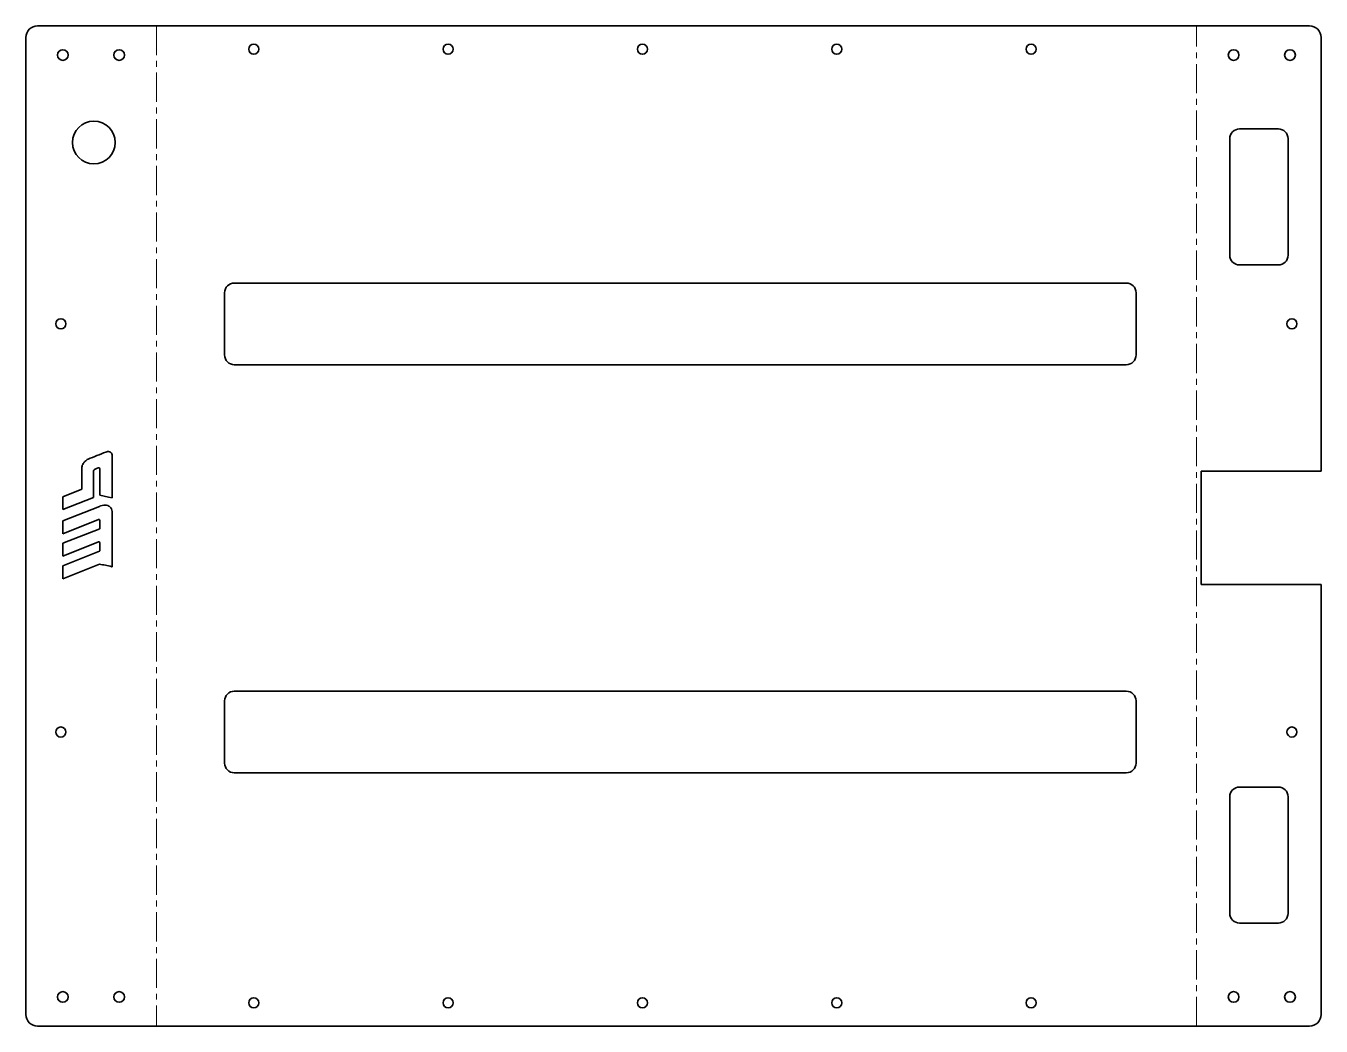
# Model space of a CAD drawing. Extents: x -6 to 660, y -515 to 0.
import ezdxf

# ---------------------------------------------------------------- set-up
doc = ezdxf.new("R2010")
doc.units = 0
doc.linetypes.add('AXES', pattern=[24, 15, -3, 3, -3])

msp = doc.modelspace()

# ---------------------------------------------------------------- linework, layer by layer
at = {"color": 7, "lineweight": 35}
for p, q in [((654.490258, 0), (0, 0)), ((-6, -508.6), (-6, -6)), ((660.490258, -6), (660.490258, -229.15)), ((618.490258, -53), (638.490258, -53)), ((613.490258, -58), (613.490258, -118)), ((643.490258, -58), (643.490258, -118)), ((618.490258, -123), (638.490258, -123)), ((101.245129, -132.3), (560.245129, -132.3)), ((96.245129, -137.3), (96.245129, -169.3)), ((565.245129, -169.3), (565.245129, -137.3)), ((560.245129, -174.3), (101.245129, -174.3)), ((38.436039, -242.797543), (38.436039, -221.228268)), ((598.72349, -229.15), (598.72349, -287.45)), ((598.72349, -229.15), (660.490258, -229.15)), ((13.017827, -254.687374), (31.843312, -247.218142)), ((38.436039, -250.571651), (38.436039, -278.31451)), ((13.017827, -266.196041), (31.957646, -258.688717)), ((13.017827, -277.742855), (31.843327, -270.273617)), ((13.017827, -284.4118), (31.843088, -276.866486)), ((660.490258, -287.45), (598.72349, -287.45)), ((660.490258, -287.45), (660.490258, -508.6)), ((560.245129, -342.3), (101.245129, -342.3)), ((96.245129, -379.3), (96.245129, -347.3)), ((565.245129, -347.3), (565.245129, -379.3)), ((101.245129, -384.3), (560.245129, -384.3)), ((618.490258, -391.6), (638.490258, -391.6)), ((613.490258, -396.6), (613.490258, -456.6)), ((643.490258, -396.6), (643.490258, -456.6)), ((618.490258, -461.6), (638.490258, -461.6)), ((0, -514.6), (654.490258, -514.6))]:
    msp.add_line(p, q, dxfattribs=at)
at = {"color": 1, "linetype": 'AXES', "lineweight": 13}
for p, q in [((61.122564, 0), (61.122564, -514.6)), ((596.367693, -514.6), (596.367693, 0))]:
    msp.add_line(p, q, dxfattribs=at)
at = {"color": 7, "lineweight": 35, "ltscale": 0.012288}
msp.add_line((35.587773, -219.132015), (35.120414, -219.284192), dxfattribs=at)
at = {"color": 7, "lineweight": 35, "ltscale": 0.011678}
msp.add_line((36.046696, -219.044918), (35.587773, -219.132015), dxfattribs=at)
at = {"color": 7, "lineweight": 35, "ltscale": 0.012566}
msp.add_line((36.549229, -219.035152), (36.046696, -219.044918), dxfattribs=at)
at = {"color": 7, "lineweight": 35, "ltscale": 0.012105}
msp.add_line((37.024632, -219.127071), (36.549229, -219.035152), dxfattribs=at)
at = {"color": 7, "lineweight": 35, "ltscale": 0.012032}
msp.add_line((37.464299, -219.322811), (37.024632, -219.127071), dxfattribs=at)
at = {"color": 7, "lineweight": 35, "ltscale": 0.009708}
msp.add_line((37.779118, -219.550167), (37.464299, -219.322811), dxfattribs=at)
at = {"color": 7, "lineweight": 35, "ltscale": 0.009467}
msp.add_line((38.0351, -219.82922), (37.779118, -219.550167), dxfattribs=at)
at = {"color": 7, "lineweight": 35, "ltscale": 0.011682}
msp.add_line((38.262639, -220.237362), (38.0351, -219.82922), dxfattribs=at)
at = {"color": 7, "lineweight": 35, "ltscale": 0.013003}
msp.add_line((24.779637, -223.700191), (24.393478, -224.048625), dxfattribs=at)
at = {"color": 7, "lineweight": 35, "ltscale": 0.012766}
msp.add_line((25.186467, -223.391598), (24.779637, -223.700191), dxfattribs=at)
at = {"color": 7, "lineweight": 35, "ltscale": 0.011412}
msp.add_line((25.57288, -223.148556), (25.186467, -223.391598), dxfattribs=at)
at = {"color": 7, "lineweight": 35, "ltscale": 0.011281}
msp.add_line((25.974654, -222.943106), (25.57288, -223.148556), dxfattribs=at)
at = {"color": 7, "lineweight": 35, "ltscale": 0.012219}
msp.add_line((38.394291, -220.708065), (38.262639, -220.237362), dxfattribs=at)
at = {"color": 7, "lineweight": 35, "ltscale": 0.013047}
msp.add_line((38.436039, -221.228268), (38.394291, -220.708065), dxfattribs=at)
at = {"color": 7, "lineweight": 35, "ltscale": 0.275333}
msp.add_line((22.773533, -227.401789), (22.773533, -238.415096), dxfattribs=at)
at = {"color": 7, "lineweight": 35, "ltscale": 0.342023}
msp.add_line((28.794652, -242.645138), (28.794372, -228.964218), dxfattribs=at)
at = {"color": 7, "lineweight": 35, "ltscale": 0.008505}
msp.add_line((29.328121, -228.16395), (29.650059, -228.053951), dxfattribs=at)
at = {"color": 7, "lineweight": 35, "ltscale": 0.020169}
msp.add_line((29.650059, -228.053951), (30.395207, -227.744747), dxfattribs=at)
at = {"color": 7, "lineweight": 35, "ltscale": 0.019363}
msp.add_line((30.395207, -227.744747), (31.10822, -227.442257), dxfattribs=at)
at = {"color": 7, "lineweight": 35, "ltscale": 0.00842}
msp.add_line((31.10822, -227.442257), (31.424138, -227.325558), dxfattribs=at)
at = {"color": 7, "lineweight": 35, "ltscale": 0.006199}
msp.add_line((31.424138, -227.325558), (31.671055, -227.302731), dxfattribs=at)
at = {"color": 7, "lineweight": 35, "ltscale": 0.003682}
msp.add_line((31.671055, -227.302731), (31.804981, -227.364011), dxfattribs=at)
at = {"color": 7, "lineweight": 35, "ltscale": 0.343928}
msp.add_line((31.957646, -227.66855), (31.957646, -241.425655), dxfattribs=at)
at = {"color": 7, "lineweight": 35, "ltscale": 0.262539}
msp.add_line((22.773533, -238.415096), (13.017827, -242.30212), dxfattribs=at)
at = {"color": 7, "lineweight": 35, "ltscale": 0.164819}
for p, q in [((13.017827, -242.30212), (13.017827, -248.894894)), ((13.017827, -266.196041), (13.017827, -272.788815))]:
    msp.add_line(p, q, dxfattribs=at)
at = {"color": 7, "lineweight": 35, "ltscale": 0.42424}
msp.add_line((13.017827, -248.894894), (28.794652, -242.645138), dxfattribs=at)
at = {"color": 7, "lineweight": 35, "ltscale": 0.060898}
msp.add_line((31.957646, -241.425655), (34.333836, -241.961849), dxfattribs=at)
at = {"color": 7, "lineweight": 35, "ltscale": 0.020634}
msp.add_line((33.228856, -246.71368), (34.037602, -246.548824), dxfattribs=at)
at = {"color": 7, "lineweight": 35, "ltscale": 0.01984}
msp.add_line((34.037602, -246.548824), (34.830327, -246.51141), dxfattribs=at)
at = {"color": 7, "lineweight": 35, "ltscale": 0.056122}
msp.add_line((34.333836, -241.961849), (36.52924, -242.430599), dxfattribs=at)
at = {"color": 7, "lineweight": 35, "ltscale": 0.016184}
msp.add_line((34.830327, -246.51141), (35.473149, -246.587765), dxfattribs=at)
at = {"color": 7, "lineweight": 35, "ltscale": 0.015981}
msp.add_line((35.473149, -246.587765), (36.086888, -246.766537), dxfattribs=at)
at = {"color": 7, "lineweight": 35, "ltscale": 0.048545}
msp.add_line((36.52924, -242.430599), (38.436039, -242.797543), dxfattribs=at)
at = {"color": 7, "lineweight": 35, "ltscale": 0.021484}
msp.add_line((32.41494, -246.989441), (33.228856, -246.71368), dxfattribs=at)
at = {"color": 7, "lineweight": 35, "ltscale": 0.016037}
msp.add_line((36.086888, -246.766537), (36.664006, -247.046627), dxfattribs=at)
at = {"color": 7, "lineweight": 35, "ltscale": 0.005872}
msp.add_line((36.664006, -247.046627), (36.862492, -247.172237), dxfattribs=at)
at = {"color": 7, "lineweight": 35, "ltscale": 0.015065}
msp.add_line((36.862492, -247.172237), (37.331242, -247.550899), dxfattribs=at)
at = {"color": 7, "lineweight": 35, "ltscale": 0.014865}
msp.add_line((37.331242, -247.550899), (37.720402, -248.000484), dxfattribs=at)
at = {"color": 7, "lineweight": 35, "ltscale": 0.014959}
msp.add_line((37.720402, -248.000484), (38.024388, -248.515865), dxfattribs=at)
at = {"color": 7, "lineweight": 35, "ltscale": 0.016905}
msp.add_line((38.024388, -248.515865), (38.259404, -249.149898), dxfattribs=at)
at = {"color": 7, "lineweight": 35, "ltscale": 0.017569}
msp.add_line((38.259404, -249.149898), (38.393681, -249.839718), dxfattribs=at)
at = {"color": 7, "lineweight": 35, "ltscale": 0.018329}
msp.add_line((38.393681, -249.839718), (38.436039, -250.571651), dxfattribs=at)
at = {"color": 7, "lineweight": 35, "ltscale": 0.495181}
msp.add_line((13.017827, -261.280086), (31.424138, -253.963314), dxfattribs=at)
at = {"color": 7, "lineweight": 35, "ltscale": 0.164818}
msp.add_line((13.017827, -254.687374), (13.017827, -261.280086), dxfattribs=at)
at = {"color": 7, "lineweight": 35, "ltscale": 0.00334}
msp.add_line((31.424138, -253.963314), (31.549229, -253.916439), dxfattribs=at)
at = {"color": 7, "lineweight": 35, "ltscale": 0.003052}
msp.add_line((31.549229, -253.916439), (31.671055, -253.908382), dxfattribs=at)
at = {"color": 7, "lineweight": 35, "ltscale": 0.003624}
msp.add_line((31.671055, -253.908382), (31.805211, -253.963314), dxfattribs=at)
at = {"color": 7, "lineweight": 35, "ltscale": 0.005489}
msp.add_line((31.805211, -253.963314), (31.933262, -254.141659), dxfattribs=at)
at = {"color": 7, "lineweight": 35, "ltscale": 0.00416}
msp.add_line((31.933262, -254.141659), (31.957646, -254.306271), dxfattribs=at)
at = {"color": 7, "lineweight": 35, "ltscale": 0.109561}
msp.add_line((31.957646, -254.306271), (31.957646, -258.688717), dxfattribs=at)
at = {"color": 7, "lineweight": 35, "ltscale": 0.495182}
msp.add_line((13.017827, -272.788815), (31.424138, -265.471981), dxfattribs=at)
at = {"color": 7, "lineweight": 35, "ltscale": 0.006218}
msp.add_line((31.424138, -265.471981), (31.671055, -265.442257), dxfattribs=at)
at = {"color": 7, "lineweight": 35, "ltscale": 0.003569}
msp.add_line((31.671055, -265.442257), (31.805211, -265.491024), dxfattribs=at)
at = {"color": 7, "lineweight": 35, "ltscale": 0.00356}
msp.add_line((31.805211, -265.491024), (31.902775, -265.594723), dxfattribs=at)
at = {"color": 7, "lineweight": 35, "ltscale": 0.003176}
msp.add_line((31.902775, -265.594723), (31.945164, -265.714474), dxfattribs=at)
at = {"color": 7, "lineweight": 35, "ltscale": 0.003479}
msp.add_line((31.945164, -265.714474), (31.957646, -265.853085), dxfattribs=at)
at = {"color": 7, "lineweight": 35, "ltscale": 0.106703}
msp.add_line((31.957646, -265.853085), (31.957646, -270.121212), dxfattribs=at)
at = {"color": 7, "lineweight": 35, "ltscale": 0.001125}
msp.add_line((31.843327, -270.273617), (31.884465, -270.255367), dxfattribs=at)
at = {"color": 7, "lineweight": 35, "ltscale": 0.00194}
msp.add_line((31.884465, -270.255367), (31.939335, -270.200497), dxfattribs=at)
at = {"color": 7, "lineweight": 35, "ltscale": 0.002034}
msp.add_line((31.939335, -270.200497), (31.957646, -270.121212), dxfattribs=at)
at = {"color": 7, "lineweight": 35, "ltscale": 0.166724}
msp.add_line((13.017827, -277.742855), (13.017827, -284.4118), dxfattribs=at)
at = {"color": 7, "lineweight": 35, "ltscale": 0.00662}
msp.add_line((38.18217, -278.23927), (38.436039, -278.31451), dxfattribs=at)
at = {"color": 7, "lineweight": 35}
for centre, radius in [((13, -15), 2.75), ((42, -15), 2.75), ((111.245129, -12), 2.6), ((211.245129, -12), 2.6), ((311.245129, -12), 2.6), ((411.245129, -12), 2.6), ((511.245129, -12), 2.6), ((615.490258, -15), 2.75), ((644.490258, -15), 2.75), ((29, -60), 11), ((12, -153.3), 2.6), ((645.490258, -153.3), 2.6), ((12, -363.3), 2.6), ((645.490258, -363.3), 2.6), ((13, -499.6), 2.75), ((42, -499.6), 2.75), ((615.490258, -499.6), 2.75), ((644.490258, -499.6), 2.75), ((111.245129, -502.6), 2.6), ((211.245129, -502.6), 2.6), ((311.245129, -502.6), 2.6), ((411.245129, -502.6), 2.6), ((511.245129, -502.6), 2.6)]:
    msp.add_circle(centre, radius, dxfattribs=at)
for centre, radius, start, end in [((0, -6), 6, 90, 180), ((654.490258, -6), 6, 360, 90), ((618.490258, -58), 5, 90, 180), ((638.490258, -58), 5, 360, 90), ((618.490258, -118), 5, 180, 270), ((638.490258, -118), 5, 270, 0), ((101.245129, -137.3), 5, 90, 180), ((560.245129, -137.3), 5, 360, 90), ((101.245129, -169.3), 5, 180, 270), ((560.245129, -169.3), 5, 270, 0), ((172.179918, -575.797527), 381.951654, 111.028969, 111.765702), ((26.597803, -227.445814), 3.824523, 152.297374, 179.340441), ((28.435614, -228.239674), 5.822693, 133.963809, 153.788359), ((-94.211181, 77.953947), 324.011839, 291.773008, 292.64648), ((29.485738, -228.975274), 0.691454, 152.807064, 179.083815), ((29.847574, -229.157763), 1.096697, 134.368893, 152.965659), ((30.261042, -229.514866), 1.641742, 124.628358, 135.969449), ((31.594555, -227.660032), 0.363191, 358.656059, 54.592991), ((33.597294, -250.960995), 4.133689, 111.085227, 115.108716), ((34.338658, -252.568294), 5.901345, 109.025374, 112.187182), ((58.442792, -159.775938), 120.074653, 257.201318, 258.685777), ((10.841355, -395.159765), 120.074653, 76.838391, 78.448863), ((101.245129, -347.3), 5, 90, 180), ((560.245129, -347.3), 5, 360, 90), ((101.245129, -379.3), 5, 180, 270), ((560.245129, -379.3), 5, 270, 0), ((618.490258, -396.6), 5, 90, 180), ((638.490258, -396.6), 5, 360, 90), ((618.490258, -456.6), 5, 180, 270), ((638.490258, -456.6), 5, 270, 0), ((0, -508.6), 6, 180, 270), ((654.490258, -508.6), 6, 270, 0)]:
    msp.add_arc(centre, radius, start, end, dxfattribs=at)

doc.saveas('drawing.dxf')
